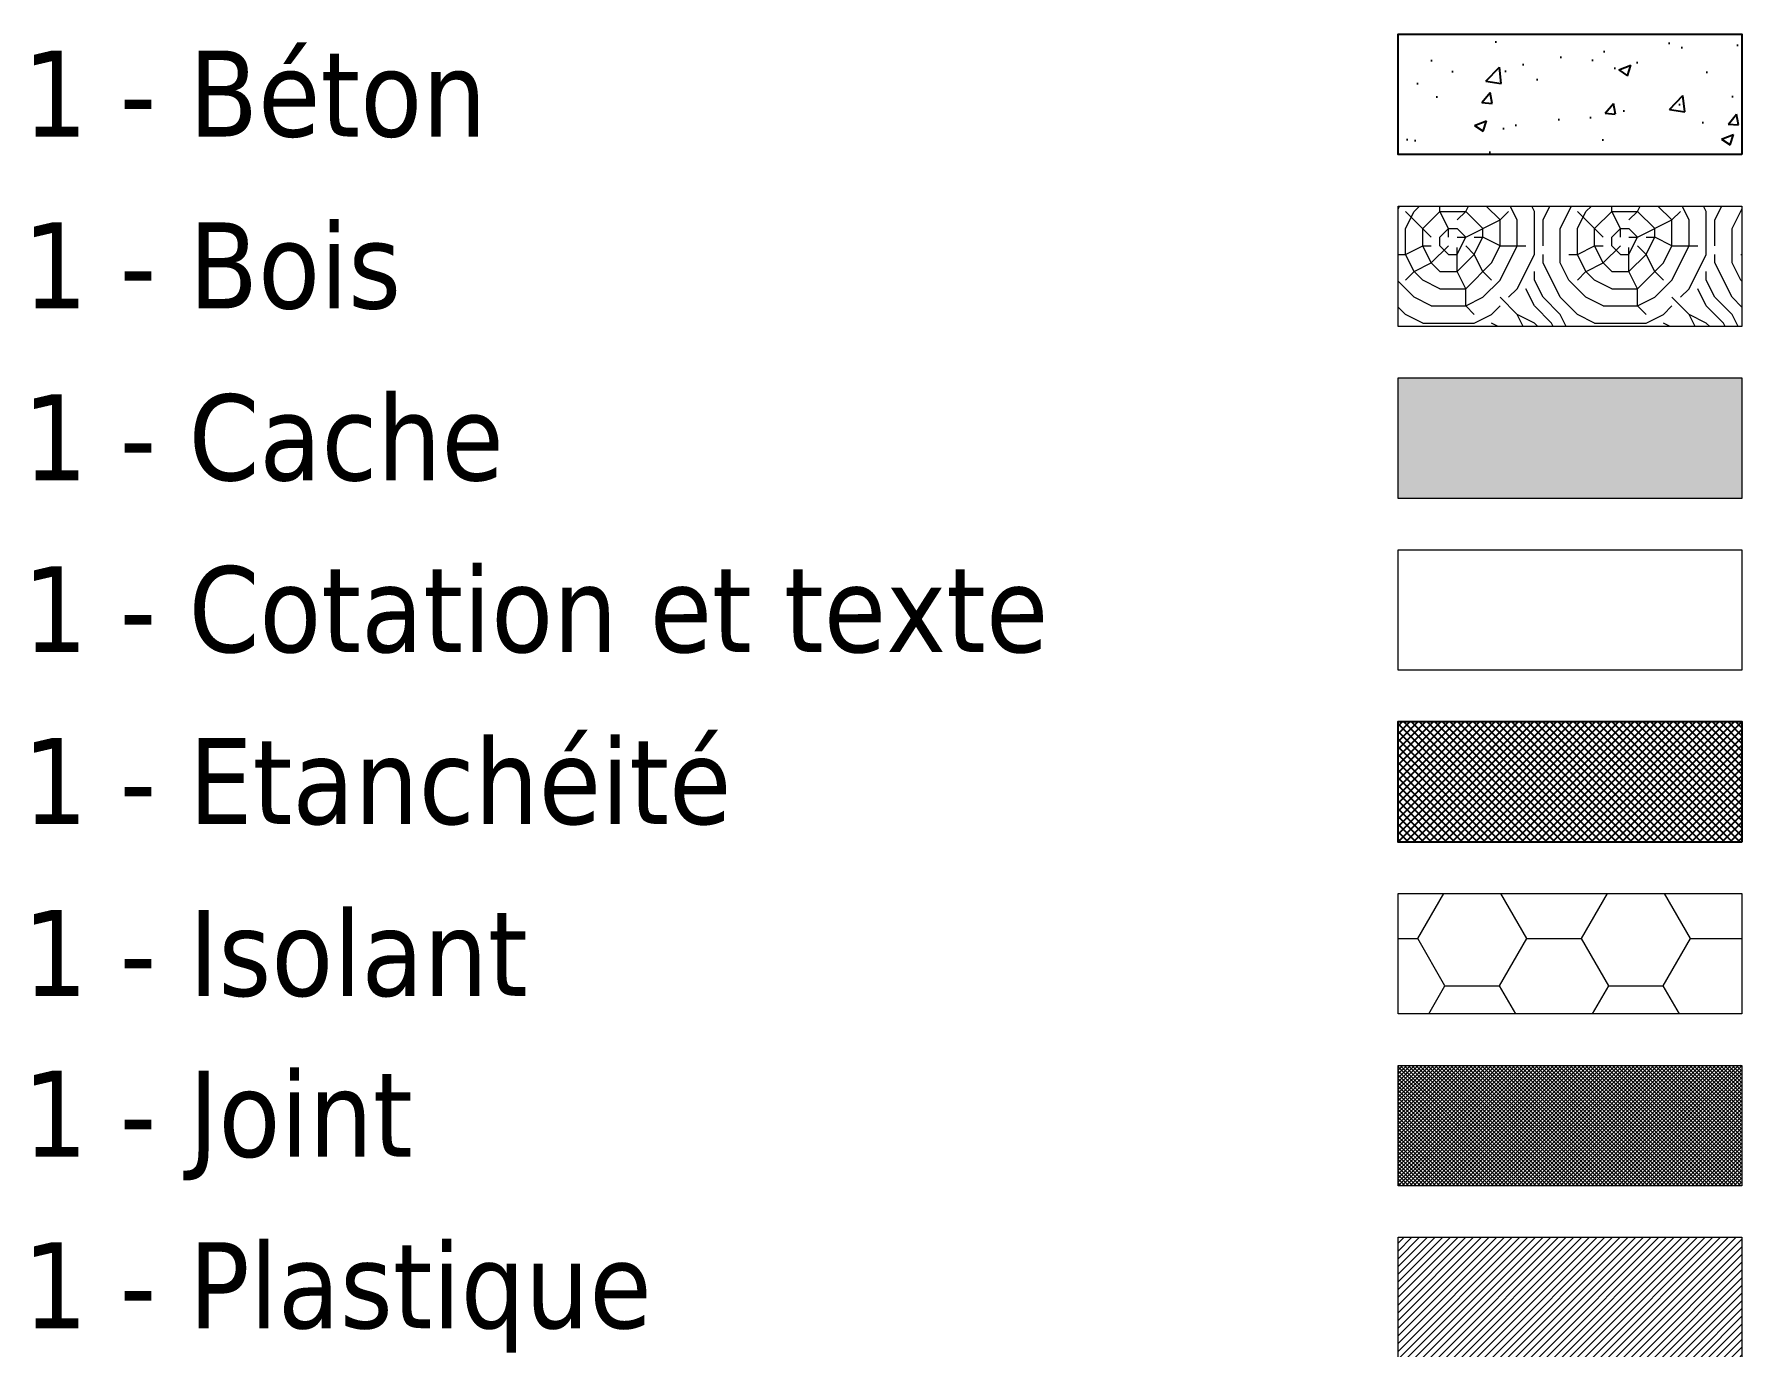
# Paper-space layout 'Référence' of a CAD drawing. Header units: millimetres. Extents: x -242 to 862, y -78 to 1542.
# Drawn here: x -234.7 to 262, y 731.8 to 1113.7 of the extents above; entities that cross this region are included whole.
import ezdxf

# ---------------------------------------------------------------- set-up
doc = ezdxf.new("R2010")
doc.units = ezdxf.units.MM
doc.layers.get('0').update_dxf_attribs({"lineweight": 13})
for name, color, linetype, lineweight in [('1 - BETON', 251, 'Continuous', 25), ('1 - Bois', 44, 'Continuous', 13), ('1 - Etanchéité', 6, 'Continuous', 25), ('1 - Isolant', 132, 'Continuous', 13), ('1 - Joint', 7, 'Continuous', 13), ('1 - Plastique', 7, 'Continuous', 13), ('Texte', 7, 'Continuous', 13)]:
    doc.layers.add(name, color=color, linetype=linetype, lineweight=lineweight)
doc.layers.add('1 - Cache', color=7, linetype='Continuous', lineweight=0, true_color=0xffffff)
doc.styles.add('Texte Poralu', font='tahomabd.ttf')

# ---------------------------------------------------------------- blocks, each defined once
blk = doc.blocks.new('Référence Calque - Cote - Hachure')
at = {"layer": '1 - BETON'}
h = blk.add_hatch(dxfattribs=at)
h.set_pattern_fill('CONCRETE', color=256, scale=5, style=0, pattern_type=2)
h.set_pattern_definition([(50, (0, 0), (35.863, -3.1376), [3.75, -41.25]), (355, (0, 0), (-6.9376, 37.6096), [3, -33]), (100.4514, (2.99, -0.26), (28.9255, 34.472), [3.187, -35.057]), (46.184, (0, 10), (53.362, -8.276), [5.625, -61.875]), (96.636, (4.447, 9.31), (46.733, 48.706), [4.7805, -52.5857]), (351.184, (0, 10), (46.733, 48.706), [4.5, -49.5]), (21, (5, 7.5), (29.8454, -20.131), [3.75, -41.25]), (326, (5, 7.5), (12.1658, 36.2575), [3, -33]), (71.4514, (7.487, 5.822), (42.0111, 16.1265), [3.187, -35.057]), (37.5, (0, 0), (0.608, 16.6447), [0, -32.6, 0, -33.5, 0, -33.125]), (7.5, (0, 0), (13.1535, 19.7206), [0, -19.1, 0, -31.85, 0, -12.625]), (327.5, (-11.15, 0), (26.69112, -1.12774), [0, -12.5, 0, -39, 0, -51.75]), (317.5, (-16.15, 0), (29.1593, 5.00525), [0, -16.25, 0, -25.9, 0, -36.75])])
h.paths.add_polyline_path([(500, -285.06), (400, -285.06), (400, -250), (500, -250)])
at = {"layer": '1 - Bois'}
h = blk.add_hatch(dxfattribs=at)
h.set_pattern_fill('352', color=256, scale=50, style=0, pattern_type=2)
h.set_pattern_definition([(0, (-1430.823, -1222.926), (50, 50), [15, -35]), (0, (-1430.823, -1220.426), (50, 50), [15, -35]), (0, (-1428.323, -1215.426), (50, 50), [10, -40]), (0, (-1425.823, -1210.426), (50, 50), [7.5, -42.5]), (0, (-1425.823, -1205.426), (50, 50), [5, -45]), (0, (-1438.323, -1200.426), (50, 50), [2.5, -12.5, 2.5, -32.5]), (0, (-1430.823, -1197.926), (50, 50), [2.5, -20, 7.5, -20]), (0, (-1420.823, -1195.426), (50, 50), [2.5, -2.5, 2.5, -42.5]), (0, (-1423.323, -1192.926), (50, 50), [2.5, -47.5]), (0, (-1425.823, -1187.926), (50, 50), [7.5, -42.5]), (0, (-1425.823, -1182.926), (50, 50), [10, -40]), (0, (-1428.323, -1177.926), (50, 50), [12.5, -15, 2.5, -20]), (90, (-1448.323, -1207.926), (-50, 50), [2.5, -5, 12.5, -30]), (90, (-1445.823, -1202.926), (-50, 50), [2.5, -2.5, 7.5, -37.5]), (90, (-1443.323, -1182.926), (-50, 50), [5, -45]), (90, (-1440.823, -1202.926), (-50, 50), [10, -15, 2.5, -22.5]), (90, (-1438.323, -1175.426), (-50, 50), [2.5, -47.5]), (90, (-1435.823, -1200.426), (-50, 50), [7.5, -42.5]), (90, (-1430.823, -1197.926), (-50, 50), [5, -45]), (90, (-1425.823, -1197.926), (-50, 50), [2.5, -7.5, 7.5, -32.5]), (90, (-1423.323, -1195.426), (-50, 50), [2.5, -47.5]), (90, (-1420.823, -1205.426), (-50, 50), [7, -43]), (90, (-1418.323, -1215.426), (-50, 50), [5, -45]), (90, (-1413.323, -1195.426), (-50, 50), [2.5, -47.5]), (90, (-1408.323, -1197.926), (-50, 50), [7.5, -42.5]), (90, (-1403.323, -1197.926), (-50, 50), [7.5, -42.5]), (45, (-1410.823, -1217.926), (6e-15, 50), [3.5355, -3.5355, 3.5355, -60.1042]), (45, (-1420.823, -1205.426), (6e-15, 50), [7.071, -63.6397]), (45, (-1440.823, -1180.426), (6e-15, 50), [7.071, -63.6397]), (45, (-1430.823, -1192.926), (6e-15, 50), [7.071, -63.6397]), (45, (-1428.323, -1202.926), (6e-15, 50), [7.071, -63.6397]), (45, (-1413.323, -1212.926), (6e-15, 50), [7.071, -63.6397]), (45, (-1418.323, -1210.426), (6e-15, 50), [10.6066, -60.1041]), (45, (-1433.323, -1187.926), (6e-15, 50), [3.5355, -67.1752]), (45, (-1435.823, -1182.926), (6e-15, 50), [3.5355, -67.1752]), (45, (-1415.823, -1182.926), (6e-15, 50), [3.5355, -67.1752]), (45, (-1435.823, -1207.926), (6e-15, 50), [3.5355, -67.1752]), (45, (-1408.323, -1190.426), (6e-15, 50), [3.5355, -67.1752]), (45, (-1425.823, -1195.426), (6e-15, 50), [3.5355, -67.1752]), (45, (-1420.823, -1190.426), (6e-15, 50), [3.5355, -67.1752]), (135, (-1423.323, -1200.426), (-50, 6e-15), [3.5355, -3.5355, 10.6066, -53.0331]), (135, (-1415.823, -1200.426), (-50, 6e-15), [3.5355, -67.1752]), (135, (-1415.823, -1217.926), (-50, 6e-15), [3.5355, -67.1752]), (135, (-1425.823, -1205.426), (-50, 6e-15), [3.5355, -67.1752]), (135, (-1418.323, -1195.426), (-50, 6e-15), [3.5355, -67.1752]), (135, (-1430.823, -1207.926), (-50, 6e-15), [3.5355, -67.1752]), (135, (-1410.823, -1207.926), (-50, 6e-15), [3.5355, -67.1752]), (135, (-1445.823, -1222.926), (-50, 6e-15), [3.5355, -67.1752]), (135, (-1443.323, -1220.426), (-50, 6e-15), [7.071, -63.6397]), (135, (-1440.823, -1217.926), (-50, 6e-15), [7.071, -63.6397]), (135, (-1435.823, -1217.926), (-50, 6e-15), [7.071, -63.6397]), (135, (-1433.323, -1212.926), (-50, 6e-15), [7.071, -63.6397]), (135, (-1413.323, -1192.926), (-50, 6e-15), [7.071, -63.6397]), (135, (-1403.323, -1217.926), (-50, 6e-15), [7.071, -63.6397]), (135, (-1400.823, -1177.926), (-50, 6e-15), [7.071, -63.6397]), (135, (-1400.823, -1182.926), (-50, 6e-15), [7.071, -63.6397]), (135, (-1405.823, -1185.426), (-50, 6e-15), [7.071, -63.6397]), (135, (-1440.823, -1185.426), (-50, 6e-15), [10.6066, -60.1041]), (135, (-1408.323, -1190.426), (-50, 6e-15), [10.6066, -60.1041]), (26.565, (-1435.823, -1175.426), (50, 2e-08), [5.59, -106.2134]), (26.565, (-1435.823, -1200.426), (50, 2e-08), [5.59, -106.2134]), (26.565, (-1430.823, -1185.426), (50, 2e-08), [5.59, -106.2134]), (26.565, (-1415.823, -1220.426), (50, 2e-08), [5.59, -106.2134]), (26.565, (-1418.323, -1215.426), (50, 2e-08), [5.59, -106.2134]), (26.565, (-1433.323, -1205.426), (50, 2e-08), [5.59, -106.2134]), (26.565, (-1433.323, -1180.426), (50, 2e-08), [5.59, -106.2134]), (26.565, (-1418.323, -1195.426), (50, 2e-08), [11.18, -100.6234]), (63.435, (-1418.323, -1187.926), (3e-09, 50), [5.59, -106.2134]), (63.435, (-1410.823, -1202.926), (3e-09, 50), [5.59, -106.2134]), (63.435, (-1435.823, -1192.926), (3e-09, 50), [5.59, -106.2134]), (63.435, (-1445.823, -1190.426), (3e-09, 50), [5.59, -106.2134]), (63.435, (-1415.823, -1200.426), (3e-09, 50), [5.59, -106.2134]), (63.435, (-1420.823, -1200.426), (3e-09, 50), [5.59, -106.2134]), (63.435, (-1440.823, -1192.926), (3e-09, 50), [11.18, -100.6234]), (63.435, (-1403.323, -1210.426), (3e-09, 50), [11.18, -100.6234]), (63.435, (-1408.323, -1207.926), (3e-09, 50), [11.18, -100.6234]), (116.565, (-1448.323, -1215.426), (-2e-08, 50), [5.59, -106.2134]), (116.565, (-1448.323, -1187.926), (-2e-08, 50), [5.59, -106.2134]), (116.565, (-1438.323, -1222.926), (-2e-08, 50), [5.59, -106.2134]), (116.565, (-1443.323, -1177.926), (-2e-08, 50), [5.59, -106.2134]), (116.565, (-1438.323, -1207.926), (-2e-08, 50), [5.59, -106.2134]), (116.565, (-1428.323, -1202.926), (-2e-08, 50), [5.59, -106.2134]), (116.565, (-1423.323, -1192.926), (-2e-08, 50), [5.59, -106.2134]), (116.565, (-1445.823, -1212.926), (2e-05, 50), [5.59, -106.2134]), (116.565, (-1433.323, -1205.426), (-2e-08, 50), [5.59, -106.2134]), (116.565, (-1418.323, -1210.426), (-2e-08, 50), [5.59, -106.2134]), (116.565, (-1413.323, -1205.426), (-2e-08, 50), [5.59, -106.2134]), (116.565, (-1403.323, -1190.426), (-2e-08, 50), [5.59, -106.2134]), (116.565, (-1440.823, -1175.426), (-2e-08, 50), [5.59, -106.2134]), (116.565, (-1448.323, -1177.926), (-2e-08, 50), [11.18, -100.6234]), (116.565, (-1440.823, -1212.926), (-2e-08, 50), [11.18, -100.6234]), (153.435, (-1448.323, -1220.426), (-50, 3e-09), [5.59, -106.2134]), (153.435, (-1405.823, -1222.926), (-50, 3e-09), [5.59, -106.2134]), (153.435, (-1408.323, -1197.926), (-50, 3e-09), [5.59, -106.2134]), (153.435, (-1428.323, -1215.426), (-50, 3e-09), [5.59, -106.2134]), (153.435, (-1430.823, -1220.426), (-50, 3e-09), [5.59, -106.2134]), (153.435, (-1425.823, -1210.426), (-50, 3e-09), [5.59, -106.2134]), (153.435, (-1410.823, -1180.426), (-50, 3e-09), [5.59, -106.2134]), (153.435, (-1405.823, -1177.926), (-50, 3e-09), [11.18, -100.6234])])
h.paths.add_polyline_path([(500, -335.06), (400, -335.06), (400, -300), (500, -300)])
at = {"layer": '1 - Cache'}
blk.add_hatch(color=256, dxfattribs=at).paths.add_polyline_path([(500, -385.06), (400, -385.06), (400, -350), (500, -350)])
at = {"layer": '1 - Etanchéité'}
h = blk.add_hatch(dxfattribs=at)
h.set_pattern_fill('ANSI37', color=256, scale=0.5, style=0)
h.set_pattern_definition([(45, (-27843.6635, -23106.1244), (-1.122532015, 1.122532015), []), (135, (-27843.6635, -23106.1244), (-1.122532015, -1.122532015), [])])
h.paths.add_polyline_path([(500, -485.06), (400, -485.06), (400, -450), (500, -450)])
at = {"layer": '1 - Isolant'}
h = blk.add_hatch(dxfattribs=at)
h.set_pattern_fill('HONEY', color=256, scale=5, style=0)
h.set_pattern_definition([(0, (-1348.323, -1472.926), (23.8125, 13.74815), [15.875, -31.75]), (120, (-1348.323, -1472.926), (-23.8125, 13.748155), [15.875, -31.75]), (60, (-1348.323, -1472.926), (3e-06, 27.496305), [-31.75, 15.875])])
h.paths.add_polyline_path([(500, -535.06), (400, -535.06), (400, -500), (500, -500)])
at = {"layer": '1 - Joint'}
h = blk.add_hatch(dxfattribs=at)
h.set_pattern_fill('ANSI37', color=256, scale=0.25, style=0)
h.set_pattern_definition([(45, (-1448.3234, -1272.9257), (-0.561266, 0.561266), []), (135, (-1448.3234, -1272.9257), (-0.561266, -0.561266), [])])
h.paths.add_polyline_path([(500, -585.06), (400, -585.06), (400, -550), (500, -550)])
at = {"layer": '1 - Plastique'}
h = blk.add_hatch(dxfattribs=at)
h.set_pattern_fill('ANSI31', color=256, scale=0.5, style=0)
h.set_pattern_definition([(45, (379.1369, -1378.3369), (-1.122532, 1.122532), [])])
h.paths.add_polyline_path([(500, -635.06), (400, -635.06), (400, -600), (500, -600)])
at = {"layer": '1 - BETON'}
blk.add_lwpolyline([(500, -285.06), (400, -285.06), (400, -250), (500, -250)], close=True, dxfattribs=at)
at = {"layer": '1 - Bois'}
blk.add_lwpolyline([(500, -335.06), (400, -335.06), (400, -300), (500, -300)], close=True, dxfattribs=at)
at = {"layer": '1 - Cache'}
blk.add_lwpolyline([(500, -385.06), (400, -385.06), (400, -350), (500, -350)], close=True, dxfattribs=at)
at = {"layer": '1 - Etanchéité'}
blk.add_lwpolyline([(500, -485.06), (400, -485.06), (400, -450), (500, -450)], close=True, dxfattribs=at)
at = {"layer": '1 - Isolant'}
blk.add_lwpolyline([(500, -535.06), (400, -535.06), (400, -500), (500, -500)], close=True, dxfattribs=at)
at = {"layer": '1 - Joint'}
blk.add_lwpolyline([(500, -585.06), (400, -585.06), (400, -550), (500, -550)], close=True, dxfattribs=at)
at = {"layer": '1 - Plastique'}
blk.add_lwpolyline([(500, -635.06), (400, -635.06), (400, -600), (500, -600)], close=True, dxfattribs=at)
at = {"layer": 'Texte'}
blk.add_lwpolyline([(500, -435.06), (400, -435.06), (400, -400), (500, -400)], close=True, dxfattribs=at)
at = {"char_height": 25, "attachment_point": 4, "style": 'Texte Poralu'}
for s, insert in [('1 - Béton', (0, -267.53)), ('1 - Bois', (0, -317.53)), ('1 - Cache', (0, -367.53)), ('1 - Cotation et texte', (0, -417.53)), ('1 - Etanchéité', (0, -467.53)), ('1 - Isolant', (0, -517.53)), ('1 - Joint', (0, -567.53)), ('1 - Plastique', (0, -617.53))]:
    blk.add_mtext(s, dxfattribs=dict(at, insert=insert))

psp = doc.layouts.new('Référence')

# ---------------------------------------------------------------- block references
psp.add_blockref('Référence Calque - Cote - Hachure', (-237.95, 1363.67))

doc.saveas('drawing.dxf')
